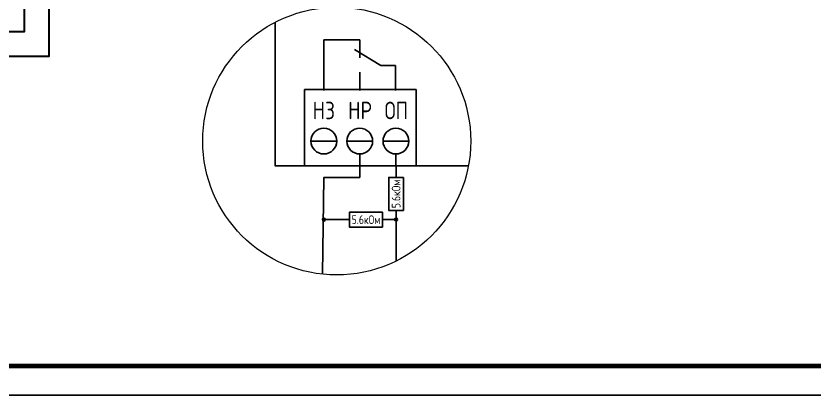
# Paper-space layout '12. ОСПИ Тандем' of a CAD drawing. Header units: millimetres. Extents: x 0 to 2732, y -76 to 297.
# Drawn here: x 133.4 to 270.2, y 0 to 65 of the extents above; entities that cross this region are included whole.
import ezdxf
from ezdxf.enums import TextEntityAlignment as Align

# ---------------------------------------------------------------- set-up
doc = ezdxf.new("R2010")
doc.units = ezdxf.units.MM
doc.layers.add('102 Рамка', color=252, linetype='Continuous')
doc.layers.add('Схемы подключ', color=7, linetype='Continuous', lineweight=15)
doc.styles.add('Format', font='isocpeur.ttf', dxfattribs={"width": 0.8, "height": 250})
doc.styles.add('ISOCPEUR', font='isocpeui.ttf', dxfattribs={"height": 2.5})
doc.styles.get("Standard").update_dxf_attribs({"font": 'arial.ttf'})

# ---------------------------------------------------------------- blocks, each defined once
blk = doc.blocks.new('A$C27167704')
at = {"lineweight": 30}
for p, q in [((47.9, -54.38), (43.4, -56.98)), ((52.4, -56.98), (47.9, -54.38)), ((547.6, -56.98), (552.1, -54.38)), ((552.1, -54.38), (556.6, -56.98)), ((43.4, -56.98), (43.4, -62.18)), ((52.4, -62.18), (52.4, -56.98)), ((547.6, -62.18), (547.6, -56.98)), ((556.6, -56.98), (556.6, -62.18)), ((43.4, -62.18), (47.9, -64.78)), ((47.9, -64.78), (52.4, -62.18)), ((552.1, -64.78), (547.6, -62.18)), ((556.6, -62.18), (552.1, -64.78)), ((43.4, -387.82), (47.9, -385.22)), ((43.4, -393.02), (43.4, -387.82)), ((47.9, -385.22), (52.4, -387.82)), ((52.4, -387.82), (52.4, -393.02)), ((552.1, -385.22), (547.6, -387.82)), ((547.6, -387.82), (547.6, -393.02)), ((556.6, -387.82), (552.1, -385.22)), ((556.6, -393.02), (556.6, -387.82)), ((47.9, -395.62), (43.4, -393.02)), ((52.4, -393.02), (47.9, -395.62)), ((547.6, -393.02), (552.1, -395.62)), ((552.1, -395.62), (556.6, -393.02))]:
    blk.add_line(p, q, dxfattribs=at)
for points in [[(0, 0), (600, 0), (600, -450), (0, -450)], [(21.05, -21.05), (578.95, -21.05), (578.95, -428.95), (21.05, -428.95)]]:
    blk.add_lwpolyline(points, close=True, dxfattribs=at)
blk.add_lwpolyline([(35, -50), (565, -50), (565, -400), (35, -400)], close=True)
for centre, radius in [((47.9, -59.58), 5.52), ((552.1, -59.58), 5.52), ((47.9, -59.58), 3), ((552.1, -59.58), 3), ((47.9, -390.42), 5.52), ((47.9, -390.42), 3), ((552.1, -390.42), 5.52), ((552.1, -390.42), 3)]:
    blk.add_circle(centre, radius, dxfattribs=at)
blk = doc.blocks.new('A$C383D5868')
blk.add_blockref('A$C27167704', (0, 450))
blk = doc.blocks.new('*U270')
at = {"layer": '102 Рамка', "color": 0}
blk.add_lwpolyline([(420, 297), (0, 297), (0, 0), (420, 0)], close=True, dxfattribs=at)
at = {"layer": '102 Рамка', "color": 0, "const_width": 0.8}
blk.add_lwpolyline([(415, 5), (415, 292), (20, 292), (20, 5)], close=True, dxfattribs=at)
at = {"color": 7, "style": 'ISOCPEUR', "oblique": 10, "width": 0.8}
for tag, height, p in [('ИМЯ-ПРОЕКТА', 3.5, (353, 54.91)), ('НОМЕР-ЛИСТА', 2.5, (393.56, 25))]:
    blk.add_attdef(tag, text='', height=height, dxfattribs=at).set_placement(p, align=Align.MIDDLE_CENTER)
at = {"color": 7, "lineweight": 30, "oblique": 10, "width": 0.8, "flags": 104}
for tag, p in [('РАЗДЕЛ-ПРОЕКТА', (332.62, 27.39)), ('НАИМЕНОВАНИЕ-ЧЕРТЕЖА', (330, 12.5))]:
    blk.add_attdef(tag, text='', height=2.5, dxfattribs=at).set_placement(p, align=Align.MIDDLE_CENTER)
at = {"layer": '102 Рамка', "color": 7, "style": 'ISOCPEUR', "width": 0.8}
blk.add_attdef('FORMATTEXT', text='', height=2.5, dxfattribs=at).set_placement((363.5, 3.75), align=Align.TOP_LEFT)

psp = doc.layouts.new('12. ОСПИ Тандем')

# ---------------------------------------------------------------- linework, layer by layer
for p, q in [((183.98, 43.57), (188.4, 43.57)), ((190.13, 43.57), (194.56, 43.57)), ((196.32, 43.57), (200.75, 43.57))]:
    psp.add_line(p, q)
for points in [[(177.87, 63.97), (177.87, 39.31), (210.97, 39.31)], [(192.34, 41.35), (192.34, 37.35), (186.19, 37.35), (185.95, 20.74)], [(198.54, 41.35), (198.58, 37.35)], [(198.58, 31.69), (198.58, 22.98)], [(190.58, 30.09), (186.19, 30.09)], [(196.25, 30.09), (198.57, 30.1)]]:
    psp.add_lwpolyline(points)
for points in [[(182.87, 52.42), (202, 52.42), (202, 39.31), (182.87, 39.31)], [(199.83, 37.35), (197.32, 37.35), (197.32, 31.69), (199.83, 31.69)], [(196.25, 28.83), (196.25, 31.35), (190.58, 31.35), (190.58, 28.83)]]:
    psp.add_lwpolyline(points, close=True)
at = {"color": 8, "lineweight": 15}
psp.add_circle((188.4, 43.57), 22.96, dxfattribs=at)
for centre, radius in [((186.19, 43.57), 2.21), ((192.34, 43.57), 2.21), ((198.54, 43.57), 2.21), ((186.19, 30.09), 0.25), ((198.57, 30.1), 0.25)]:
    psp.add_circle(centre, radius)
at = {"layer": 'Схемы подключ', "color": 0, "lineweight": 25}
for points in [[(186.19, 60.95), (192.34, 60.95)], [(186.19, 52.27), (186.19, 60.95)], [(192.34, 60.95), (192.34, 57.86)], [(195.96, 56.55), (191.44, 59.26)], [(198.49, 56.55), (195.96, 56.55)], [(198.49, 52.27), (198.49, 56.55)], [(192.34, 52.27), (192.34, 55.38)]]:
    psp.add_lwpolyline(points, dxfattribs=at)

# ---------------------------------------------------------------- block references
at = {"color": 7, "lineweight": 30}
psp.add_blockref('*U270', (0, 0), dxfattribs=at)
at = {"xscale": 0.2, "yscale": 0.2, "zscale": 0.2}
psp.add_blockref('A$C383D5868', (19.05, 58.08), dxfattribs=at)

# ---------------------------------------------------------------- texts
at = {"ltscale": 3, "attachment_point": 5, "line_spacing_factor": 0.75, "style": 'Format'}
for s, insert, char_height, width in [('НЗ', (186.19, 48.82), 3, 8.1081), ('НР', (192.4, 48.82), 3, 8.1081), ('ОП', (198.61, 48.82), 3, 8.1081), ('5.6кОм', (193.42, 30.09), 1.5, 5.6638)]:
    psp.add_mtext(s, dxfattribs=dict(at, insert=insert, char_height=char_height, width=width))
at = {"ltscale": 3, "insert": (198.58, 34.52), "char_height": 1.5, "width": 5.6638, "attachment_point": 5, "rotation": 90, "line_spacing_factor": 0.75, "style": 'Format'}
psp.add_mtext('5.6кОм', dxfattribs=at)

doc.saveas('drawing.dxf')
